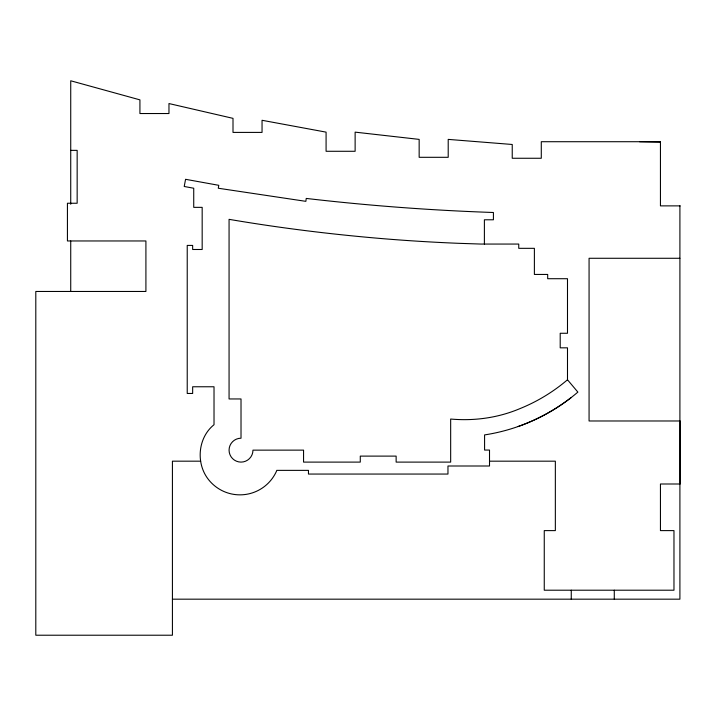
<?xml version="1.0" encoding="UTF-8"?>
<svg xmlns="http://www.w3.org/2000/svg" width="716" height="716" viewBox="0 0 716 716"><rect width="100%" height="100%" fill="white"/><g stroke="black" fill="none" stroke-linecap="round" stroke-linejoin="round"><path stroke-width="1.07" d="M567.493 379.775C553.396 391.795 537.385 401.542 520.228 408.505C498.273 417.84 474.422 421.151 450.668 419.039L450.668 462.106L396.136 462.106L396.136 456.11L360.282 456.11L360.282 462.106L303.557 462.106L303.557 450.131L252.963 450.149A11.948 11.948 0 0 1 241.015 462.106A11.948 11.948 0 0 1 229.066 450.158A11.948 11.948 0 0 1 241.015 438.21L241.015 398.955L229.066 398.955L229.066 219.338C280.726 228.136 332.779 234.544 385.011 238.849A1815.499 1815.499 0 0 0 459.037 243.333L480.875 244.058L518.751 244.058L518.751 248.327L534.387 248.327L534.387 274.443L547.686 274.443L547.686 278.712L567.493 278.712L567.493 333.271L560.207 333.271L560.207 347.833L567.493 347.833L567.493 379.775L577.875 392.1C558.104 408.988 534.816 421.697 509.917 429.197A187.27 187.27 0 0 1 484.58 434.916L484.58 450.06L489.511 450.06L489.511 466L447.965 466L447.965 474.055L308.462 474.055L308.462 470.367L276.761 470.367L276.555 471.065A40.033 40.033 0 0 1 207.604 478.386C195.781 462.205 198.198 437.387 214.021 424.722L214.021 386.765L192.658 386.765L192.658 393.46L187.225 393.46L187.225 245.418L192.658 245.418L192.658 249.49L202.172 249.49L202.172 207.354L193.732 207.354L193.732 188.236L184.218 186.482L185.578 179.304L218.774 185.319L218.291 188.236L305.857 201.339L306.242 198.43C368.409 205.653 430.871 210.352 493.413 212.5L493.413 219.785L484.392 219.785L484.392 244.058M70.732 150.36L77.158 150.36L77.158 203.246L67.429 203.246L67.429 240.961L145.912 240.961L145.912 291.466L35.8 291.466L35.8 635.217L172.422 635.217L172.422 461.176L200.668 461.176M680.2 205.877L660.447 205.877L660.447 141.714L541.287 141.714L541.287 158.263L512.235 158.263L512.235 144.48L448.207 139.387L448.207 157.305L419.155 157.305L419.155 139.387L355.127 132.138L355.127 151.282L326.084 151.282L326.084 132.138L262.047 120.288L262.047 132.406L233.004 132.406L233.004 118.355L168.967 103.552L168.967 113.531L139.924 113.531L139.924 99.864L70.732 80.783L70.732 204.248M679.905 258.279L589.071 258.279L589.071 420.981L680.2 420.981L680.2 483.998L660.447 483.998L660.447 530.61L673.971 530.61L673.971 590.208L544.258 590.208L544.258 530.61L555.347 530.61L555.347 461.176L489.511 461.176M172.422 599.176L679.905 599.176L679.905 205.877M639.531 141.714L660.447 142.135M614.283 590.208L614.283 599.176M571.261 590.208L571.261 599.176M70.732 240.961L70.732 291.466M571.162 397.586A187.27 187.27 0 0 1 518.16 426.512"/></g></svg>
